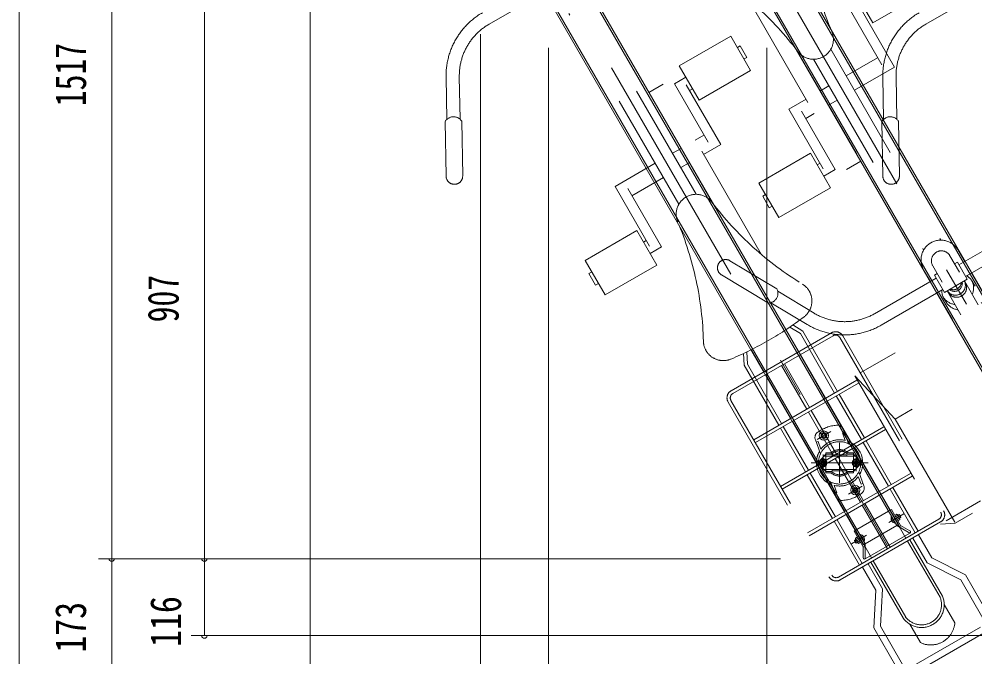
# Model space of a CAD drawing. Units: millimetres, scale not verified. Extents: x -11302 to 11317, y -7291 to 7278.
# Drawn here: x -10389 to -8944, y 1026 to 1989 of the extents above; entities that cross this region are included whole.
import ezdxf
from ezdxf.enums import TextEntityAlignment as Align

# ---------------------------------------------------------------- set-up
doc = ezdxf.new("R2010")
doc.units = ezdxf.units.MM
doc.header["$LTSCALE"] = 30
for name, pattern in [('USER2', [10, 4, -6]), ('USER4', [24, 12, -5, 2, -5]), ('USER5', [25, 6, -5, 2, -5, 2, -5])]:
    doc.linetypes.add(name, pattern=pattern)
for name, color, linetype, lineweight in [('0-0_0', 7, 'Continuous', 18), ('0-2_2ラック-03BODL', 7, 'Continuous', 18), ('0-A_2ラック-F寸法', 3, 'Continuous', 18), ('1-3_2-03BODL', 2, 'Continuous', 18), ('1-8_2-B', 2, 'USER5', 18), ('1-9_2-C', 6, 'USER5', 18), ('1-E_2-7搬入用開口', 7, 'Continuous', 18)]:
    doc.layers.add(name, color=color, linetype=linetype, lineweight=lineweight)
doc.styles.add('ＭＳ ゴシック', font='')
doc.styles.get('ＭＳ ゴシック').set_extended_font_data('MS Gothic')

# ---------------------------------------------------------------- blocks, each defined once
blk = doc.blocks.new('CCL-CYC-FRONT-TOP_1')
at = {"layer": '1-9_2-C'}
for p, q in [((180, 1323.71), (180, 1505.14)), ((200, 1495.5), (180, 1505.14)), ((-200, 1495.5), (200, 1495.5)), ((200, 1236.94), (200, 1495.5)), ((-180, 1323.71), (180, 1323.71)), ((200, 1236.94), (180, 1323.71)), ((-200, 1236.94), (200, 1236.94)), ((-30, 1190.32), (-30, 1236.94)), ((-15, 1195.32), (-15, 1236.94)), ((15, 1195.32), (15, 1236.94)), ((30, 1190.32), (30, 1236.94)), ((-25, 1200.89), (-25, 1210.17)), ((25, 1200.89), (25, 1210.17)), ((-20, 1190.32), (-127.4, 1190.32)), ((-20, 1195.32), (20, 1195.32)), ((-20, 1165.32), (-20, 1195.32)), ((20, 1165.32), (20, 1195.32)), ((20, 1190.32), (127.4, 1190.32)), ((-20, 1170.32), (-127.4, 1170.32)), ((-30, 1150.12), (-30, 1170.32)), ((-15, 1151.55), (-15, 1180.32)), ((15, 1151.55), (15, 1180.32)), ((20, 1170.32), (127.4, 1170.32)), ((30, 1150.12), (30, 1170.32)), ((-15, 1165.32), (-20, 1165.32)), ((15, 1165.32), (20, 1165.32)), ((223.6, 1133.67), (254.7, 1077.59)), ((-15, 791.3), (-15, 1124.14)), ((15, 791.3), (15, 1124.14)), ((206.11, 1123.97), (237.21, 1067.89)), ((258.35, 1076.16), (298.43, 1003.88)), ((236.48, 1064.04), (276.57, 991.76)), ((180, 912.12), (180, 972.12)), ((55, 960.32), (30, 960.32)), ((30, 767.24), (30, 960.32)), ((55, 663.63), (55, 960.32)), ((70, 952.12), (90, 952.12)), ((70, 850.32), (70, 952.12)), ((180, 952.12), (185, 952.12)), ((185, 932.12), (185, 952.12)), ((85, 932.12), (90, 932.12)), ((180, 932.12), (185, 932.12)), ((90, 912.12), (180, 912.12)), ((30, 862.82), (15, 862.82)), ((70, 862.82), (55, 862.82)), ((-70, 850.32), (-70, 748.53)), ((-70, 837.82), (-15, 837.82)), ((15, 837.82), (30, 837.82)), ((-90, 788.52), (-90, 728.53))]:
    blk.add_line(p, q, dxfattribs=at)
for points in [[(-200, 1236.94), (-180, 1323.71), (-180, 1505.14), (180, 1505.14)], [(90, 912.12), (90, 972.12), (180, 972.12)], [(55, 837.82), (85, 837.82), (85, 942.12)], [(-15, 862.82), (-85, 862.82), (-85, 758.53)], [(-90, 788.52), (-180, 788.52), (-180, 728.53)]]:
    blk.add_lwpolyline(points, dxfattribs=at)
for centre, radius, start, end in [((0, 1208.32), 25.07, 4.24542, 53.24751), ((0, 1199.04), 25.07, 126.75249, 175.75458), ((0, 1199.04), 25.07, 4.24542, 53.24751), ((0, 1202.75), 25.07, 184.24712, 209.71584), ((0, 1197.92), 15.04, 4.25383, 175.74617), ((0, 1194.21), 15.04, 4.25383, 175.74617), ((0, 1191.07), 12, 20.76015, 159.23985), ((0, 1188.28), 12, 35.90829, 144.09171), ((0, 1202.75), 25.07, 330.28416, 355.75288), ((127.4, 1080.32), 110, 29.0112, 90), ((127.4, 1080.32), 90, 29.0112, 90), ((0, 1150.12), 30, 180, 0), ((0, 1151.55), 15, 180, 0), ((251.2, 1063.28), 14.73, 60.98296, 177.03728), ((287.5, 997.82), 12.5, 209.01263, 29.01263), ((0, 765.32), 30, 7.23254, 172.76746), ((-525.78, 832.04), 500, 331.50226, 352.76733), ((525.78, 832.04), 500, 187.23267, 208.49774)]:
    blk.add_arc(centre, radius, start, end, dxfattribs=at)
blk = doc.blocks.new('CCL-CYC-BACK-TOP_0')
at = {"layer": '1-8_2-B'}
for p, q in [((-20, 1170.32), (-127.4, 1170.32)), ((-223.6, 1133.67), (-254.7, 1077.59)), ((-206.11, 1123.97), (-237.21, 1067.89)), ((-15, 791.3), (-15, 1124.14)), ((15, 791.3), (15, 1124.14)), ((-258.35, 1076.16), (-298.43, 1003.88)), ((-236.48, 1064.04), (-276.57, 991.76)), ((180, 912.12), (180, 972.12)), ((55, 960.32), (30, 960.32)), ((30, 767.24), (30, 960.32)), ((55, 663.63), (55, 960.32)), ((70, 952.12), (90, 952.12)), ((70, 850.32), (70, 952.12)), ((180, 952.12), (185, 952.12)), ((185, 932.12), (185, 952.12)), ((85, 932.12), (90, 932.12)), ((180, 932.12), (185, 932.12)), ((90, 912.12), (180, 912.12)), ((30, 862.82), (15, 862.82)), ((70, 862.82), (55, 862.82)), ((-70, 850.32), (-70, 748.53)), ((-70, 837.82), (-15, 837.82)), ((15, 837.82), (30, 837.82)), ((-90, 788.52), (-90, 728.53)), ((-85, 768.53), (-90, 768.53)), ((-180, 748.53), (-185, 748.53)), ((-70, 748.53), (-90, 748.53)), ((-90, 728.53), (-180, 728.53)), ((-46.25, 530.24), (-37.54, 546.74)), ((-30, 507.82), (-30, 546.22)), ((30, 507.82), (30, 546.22)), ((46.25, 530.24), (37.54, 546.74)), ((-46.25, 426.57), (-46.25, 530.24)), ((46.25, 426.57), (46.25, 530.24)), ((87.5, 507.82), (-87.5, 507.82)), ((-100, 495.32), (-100, 190.32)), ((-95, 495.32), (-95, 190.32)), ((87.5, 502.82), (-87.5, 502.82)), ((-30, 426.57), (-30, 502.82)), ((-2.5, 426.57), (-2.5, 502.82)), ((2.5, 426.57), (2.5, 502.82)), ((30, 426.57), (30, 502.82)), ((95, 495.32), (95, 190.32)), ((100, 495.32), (100, 190.32)), ((-95, 426.57), (95, 426.57)), ((-95, 421.57), (95, 421.57)), ((-51.25, 345.32), (-51.25, 421.57)), ((-46.25, 345.32), (-46.25, 421.57)), ((-30, 345.32), (-30, 421.57)), ((-2.5, 345.32), (-2.5, 421.57)), ((2.5, 345.32), (2.5, 421.57)), ((30, 345.32), (30, 421.57)), ((46.25, 345.32), (46.25, 421.57)), ((51.25, 345.32), (51.25, 421.57)), ((-95, 345.32), (95, 345.32)), ((-95, 340.32), (95, 340.32)), ((-51.25, 264.07), (-51.25, 340.32)), ((-46.25, 264.07), (-46.25, 340.32)), ((-30, 264.07), (-30, 340.32)), ((-2.5, 264.07), (-2.5, 340.32)), ((2.5, 264.07), (2.5, 340.32)), ((30, 264.07), (30, 340.32)), ((46.25, 264.07), (46.25, 340.32)), ((51.25, 264.07), (51.25, 340.32)), ((-95, 264.07), (95, 264.07)), ((-95, 259.07), (95, 259.07)), ((-51.25, 182.82), (-51.25, 259.07)), ((-46.25, 182.82), (-46.25, 259.07)), ((-30, 182.82), (-30, 259.07)), ((-2.5, 182.82), (-2.5, 259.07)), ((2.5, 182.82), (2.5, 259.07)), ((30, 182.82), (30, 259.07)), ((46.25, 182.82), (46.25, 259.07)), ((51.25, 182.82), (51.25, 259.07)), ((87.5, 182.82), (-87.5, 182.82)), ((87.5, 177.82), (-87.5, 177.82)), ((-49, 137.42), (-49, 177.82)), ((-39, 134.46), (-39, 177.82)), ((-34, 79.49), (-34, 177.82)), ((-30, 79.62), (-30, 177.82)), ((30, 79.62), (30, 177.82)), ((34, 79.49), (34, 177.82)), ((39, 134.46), (39, 177.82)), ((49, 137.42), (49, 177.82)), ((-49, 137.42), (-80, 89.69)), ((-39, 134.46), (-70, 86.73)), ((39, 134.46), (70, 86.73)), ((49, 137.42), (80, 89.69)), ((-80, 20), (-80, 89.69)), ((-70, 20), (-70, 86.73)), ((70, 20), (70, 86.73)), ((80, 20), (80, 89.69)), ((-30, 35.12), (-30, 67.27)), ((30, 35.12), (30, 67.27)), ((60, 10), (-60, 10)), ((60, 0), (-60, 0))]:
    blk.add_line(p, q, dxfattribs=at)
for points in [[(90, 912.12), (90, 972.12), (180, 972.12)], [(55, 837.82), (85, 837.82), (85, 942.12)], [(-15, 862.82), (-85, 862.82), (-85, 758.53)], [(-90, 788.52), (-180, 788.52), (-180, 728.53)], [(-180, 768.53), (-185, 768.53), (-185, 748.53)], [(-51.25, 426.57), (-51.25, 531.48), (-42.97, 547.17)], [(51.25, 426.57), (51.25, 531.48), (42.97, 547.17)]]:
    blk.add_lwpolyline(points, dxfattribs=at)
for centre, radius, start, end in [((-127.4, 1080.32), 110, 90, 150.9888), ((-127.4, 1080.32), 90, 90, 150.9888), ((-251.2, 1063.28), 14.73, 2.96272, 119.01704), ((-287.5, 997.82), 12.5, 150.98737, 330.98737), ((0, 765.32), 30, 7.23254, 172.76746), ((-525.78, 832.04), 500, 331.50226, 352.76733), ((525.78, 832.04), 500, 187.23267, 208.49774), ((-60, 579.17), 30, 151.50269, 262.66589), ((60, 579.17), 30, 277.33411, 28.49731), ((0, 1045.32), 500, 262.66566, 277.33434), ((-87.5, 495.32), 12.5, 90, 180), ((87.5, 495.32), 12.5, 0, 90), ((-87.5, 495.32), 7.5, 90, 180), ((87.5, 495.32), 7.5, 0, 90), ((-87.5, 190.32), 12.5, 180, 270), ((-87.5, 190.32), 7.5, 180, 270), ((87.5, 190.32), 7.5, 270, 0), ((87.5, 190.32), 12.5, 270, 0), ((0, 83.86), 34.28, 187.32401, 352.67599), ((0, 83.86), 30.28, 187.54919, 352.45081), ((0, 55.98), 36.54, 214.81581, 325.18419)]:
    blk.add_arc(centre, radius, start, end, dxfattribs=at)
blk = doc.blocks.new('ｃｃｒ30ｆ')
at = {"layer": '1-E_2-7搬入用開口', "color": 3, "linetype": 'USER4'}
for p, q in [((-2855.64, -1444.04), (-2078.66, -2789.82)), ((-2185.3, -2629.11), (-2164.52, -2617.11)), ((-2151.16, -2634.24), (-2151.16, -2694.24)), ((-2176.16, -2651.74), (-2176.16, -2676.74)), ((-2126.16, -2651.74), (-2126.16, -2676.74)), ((-2108.16, -2664.24), (-2194.16, -2664.24)), ((-2138.66, -2664.24), (-2113.66, -2664.24)), ((-2137.8, -2711.38), (-2117.02, -2699.38)), ((-2076.69, -2754.22), (-2054.09, -2741.17)), ((-2110.47, -2773.72), (-2133.07, -2786.77))]:
    blk.add_line(p, q, dxfattribs=at)
at = {"layer": '1-E_2-7搬入用開口'}
for p, q in [((-2074.67, -2735.73), (-2824.91, -1436.26)), ((-2877.74, -1466.76), (-2127.5, -2766.23)), ((-2789.77, -1503.14), (-2064.77, -2758.88)), ((-2837.4, -1530.64), (-2112.4, -2786.38)), ((-2176.35, -2620.61), (-2177.8, -2623.11)), ((-2176.35, -2625.61), (-2177.8, -2623.11)), ((-2176.35, -2620.61), (-2173.47, -2620.61)), ((-2176.35, -2625.61), (-2173.47, -2625.61)), ((-2172.02, -2623.11), (-2173.47, -2620.61)), ((-2172.02, -2623.11), (-2173.47, -2625.61)), ((-2130.3, -2705.38), (-2128.85, -2702.88)), ((-2130.3, -2705.38), (-2128.85, -2707.88)), ((-2125.97, -2702.88), (-2128.85, -2702.88)), ((-2125.97, -2707.88), (-2128.85, -2707.88)), ((-2125.97, -2702.88), (-2124.52, -2705.38)), ((-2125.97, -2707.88), (-2124.52, -2705.38)), ((-2077.27, -2737.23), (-2072.94, -2734.73)), ((-2072.94, -2734.73), (-2059.11, -2758.68)), ((-2066.59, -2745.73), (-2063.51, -2743.95)), ((-2063.88, -2742.41), (-2060.06, -2749.03)), ((-2061.06, -2742.3), (-2063.22, -2743.55)), ((-2061.06, -2742.3), (-2060.37, -2742.49)), ((-2058.56, -2746.64), (-2061.06, -2742.3)), ((-2060.37, -2742.49), (-2058.37, -2745.95)), ((-2112.4, -2786.38), (-2064.76, -2758.88)), ((-2073.02, -2745.28), (-2072.72, -2745.11)), ((-2073.02, -2745.28), (-2067.12, -2755.5)), ((-2067.12, -2755.5), (-2066.82, -2755.33)), ((-2044.92, -2770.34), (-2064.76, -2758.88)), ((-2061.21, -2747.94), (-2064.29, -2749.71)), ((-2058.56, -2746.64), (-2060.72, -2747.89)), ((-2059.11, -2758.68), (-2060.61, -2761.28)), ((-2044.92, -2766.87), (-2059.11, -2758.68)), ((-2058.56, -2746.64), (-2058.37, -2745.95)), ((-2129.23, -2767.23), (-2124.9, -2764.73)), ((-2129.23, -2767.23), (-2115.4, -2791.18)), ((-2120.05, -2772.44), (-2120.35, -2772.61)), ((-2120.05, -2772.44), (-2114.15, -2782.66)), ((-2112.4, -2809.3), (-2044.92, -2770.34)), ((-2128.61, -2781.3), (-2128.79, -2781.99)), ((-2128.79, -2781.99), (-2126.79, -2785.45)), ((-2128.61, -2781.3), (-2126.44, -2780.05)), ((-2126.11, -2785.64), (-2128.61, -2781.3)), ((-2127.1, -2778.91), (-2123.28, -2785.53)), ((-2126.11, -2785.64), (-2126.79, -2785.45)), ((-2126.11, -2785.64), (-2123.94, -2784.38)), ((-2122.88, -2778.23), (-2125.95, -2780)), ((-2123.65, -2783.99), (-2120.58, -2782.21)), ((-2114.15, -2782.66), (-2114.45, -2782.83)), ((-2112.4, -2809.3), (-2112.4, -2786.38)), ((-2115.4, -2791.18), (-2112.4, -2791.18)), ((-2115.4, -2807.56), (-2115.4, -2791.18))]:
    blk.add_line(p, q, dxfattribs=at)
at = {"layer": '1-E_2-7搬入用開口', "color": 3, "linetype": 'USER2'}
for p, q in [((-2145.51, -2613.97), (-2137.8, -2635.17)), ((-2144.13, -2617.77), (-2146.95, -2618.8)), ((-2146.95, -2618.8), (-2142.78, -2630.26)), ((-2187.8, -2629.36), (-2180.08, -2650.56)), ((-2183.6, -2632.14), (-2186.42, -2633.16)), ((-2183.6, -2632.14), (-2179.42, -2643.6)), ((-2172.16, -2651.24), (-2180.53, -2660.13)), ((-2176.16, -2654.24), (-2126.16, -2654.24)), ((-2176.16, -2674.24), (-2176.16, -2654.24)), ((-2172.16, -2649.24), (-2172.16, -2679.24)), ((-2172.16, -2649.24), (-2164.39, -2649.24)), ((-2172.16, -2651.24), (-2163.61, -2651.24)), ((-2162.16, -2652.24), (-2140.16, -2652.24)), ((-2162.16, -2652.24), (-2162.16, -2654.24)), ((-2140.16, -2652.24), (-2140.16, -2654.24)), ((-2138.71, -2651.24), (-2130.16, -2651.24)), ((-2137.93, -2649.24), (-2130.16, -2649.24)), ((-2130.16, -2649.24), (-2130.16, -2679.24)), ((-2130.16, -2651.24), (-2121.79, -2660.13)), ((-2126.16, -2674.24), (-2126.16, -2654.24)), ((-2176.16, -2670.02), (-2181.16, -2667.13)), ((-2172.16, -2677.24), (-2180.53, -2668.36)), ((-2171.16, -2661.36), (-2176.16, -2658.47)), ((-2171.16, -2667.13), (-2176.16, -2670.02)), ((-2171.16, -2661.36), (-2171.16, -2667.13)), ((-2131.16, -2661.36), (-2126.16, -2658.47)), ((-2131.16, -2661.36), (-2131.16, -2667.13)), ((-2131.16, -2667.13), (-2126.16, -2670.02)), ((-2130.16, -2677.24), (-2121.79, -2668.36)), ((-2126.16, -2670.02), (-2121.16, -2667.13)), ((-2176.16, -2674.24), (-2126.16, -2674.24)), ((-2172.16, -2677.24), (-2163.61, -2677.24)), ((-2172.16, -2679.24), (-2164.39, -2679.24)), ((-2162.16, -2674.24), (-2162.16, -2676.24)), ((-2162.16, -2676.24), (-2140.16, -2676.24)), ((-2140.16, -2674.24), (-2140.16, -2676.24)), ((-2138.71, -2677.24), (-2130.16, -2677.24)), ((-2137.93, -2679.24), (-2130.16, -2679.24)), ((-2118.72, -2696.35), (-2122.89, -2684.89)), ((-2114.52, -2699.12), (-2122.23, -2677.93)), ((-2156.81, -2714.51), (-2164.52, -2693.32)), ((-2155.37, -2709.69), (-2159.54, -2698.22)), ((-2115.9, -2695.32), (-2118.72, -2696.35)), ((-2155.37, -2709.69), (-2158.19, -2710.71)), ((-2124.9, -2764.73), (-2077.27, -2737.23)), ((-2074.67, -2735.73), (-2062.17, -2757.38)), ((-2064.76, -2758.88), (-2062.17, -2757.38)), ((-2127.5, -2766.23), (-2115, -2787.88)), ((-2115, -2787.88), (-2112.4, -2786.38))]:
    blk.add_line(p, q, dxfattribs=at)
at = {"layer": '1-E_2-7搬入用開口', "color": 3}
for p, q in [((-2063.02, -2743.9), (-2060.51, -2742.45)), ((-2060.92, -2747.54), (-2058.41, -2746.09)), ((-2126.24, -2780.4), (-2128.75, -2781.85)), ((-2124.14, -2784.04), (-2126.65, -2785.49))]:
    blk.add_line(p, q, dxfattribs=at)
at = {"layer": '1-E_2-7搬入用開口', "color": 3, "linetype": 'USER2'}
for points in [[(-2176.16, -2658.47), (-2181.16, -2661.36), (-2181.16, -2667.13)], [(-2126.16, -2658.47), (-2121.16, -2661.36), (-2121.16, -2667.13)]]:
    blk.add_lwpolyline(points, dxfattribs=at)
at = {"layer": '1-E_2-7搬入用開口'}
for points in [[(-2063.88, -2742.41), (-2064.66, -2741.96), (-2067.74, -2743.74)], [(-2060.06, -2749.03), (-2060.06, -2749.93), (-2063.14, -2751.7)], [(-2127.1, -2778.91), (-2127.1, -2778.01), (-2124.03, -2776.24)], [(-2123.28, -2785.53), (-2122.5, -2785.98), (-2119.43, -2784.2)]]:
    blk.add_lwpolyline(points, dxfattribs=at)
for centre, radius in [((-2174.91, -2623.11), 7), ((-2174.91, -2623.11), 4.32), ((-2127.41, -2705.38), 7), ((-2127.41, -2705.38), 4.32)]:
    blk.add_circle(centre, radius, dxfattribs=at)
at = {"layer": '1-E_2-7搬入用開口', "color": 3, "linetype": 'USER2'}
for centre, radius in [((-2176.16, -2664.24), 5.85), ((-2176.16, -2664.24), 4.9), ((-2176.16, -2664.24), 3), ((-2176.16, -2664.24), 2.2), ((-2126.16, -2664.24), 5.85), ((-2126.16, -2664.24), 4.9), ((-2126.16, -2664.24), 3), ((-2126.16, -2664.24), 2.2)]:
    blk.add_circle(centre, radius, dxfattribs=at)
for centre, radius, start, end in [((-2151.16, -2664.24), 57, 94.57615, 125.42385), ((-2154.91, -2617.39), 10, 20, 94.57615), ((-2178.4, -2625.94), 10, 125.42385, 200), ((-2151.16, -2664.24), 32, 37.61244, 182.38756), ((-2151.16, -2664.24), 35, 76.14156, 143.85844), ((-2151.16, -2664.24), 35, 49.37492, 69.9948), ((-2151.16, -2664.24), 35, 150.0052, 170.62508), ((-2151.16, -2664.24), 20, 48.59038, 131.40962), ((-2151.16, -2664.24), 18, 46.23826, 133.76174), ((-2176.16, -2664.24), 6, 136.72135, 223.27865), ((-2151.16, -2664.24), 32, 217.61244, 2.38756), ((-2126.16, -2664.24), 6, 316.72135, 43.27865), ((-2151.16, -2664.24), 35, 330.0052, 350.62508), ((-2151.16, -2664.24), 20, 228.59038, 311.40962), ((-2151.16, -2664.24), 18, 226.23826, 313.76174), ((-2151.16, -2664.24), 35, 256.14156, 323.85844), ((-2151.16, -2664.24), 35, 229.37492, 249.9948), ((-2123.92, -2702.54), 10, 305.42385, 20), ((-2147.41, -2711.09), 10, 200, 274.57615), ((-2151.16, -2664.24), 57, 274.57615, 305.42385)]:
    blk.add_arc(centre, radius, start, end, dxfattribs=at)
at = {"layer": '1-E_2-7搬入用開口'}
for centre, radius, start, end in [((-2151.16, -2664.24), 35, 350.62508, 49.37492), ((-2151.16, -2664.24), 32, 2.38756, 37.61244), ((-2151.16, -2664.24), 35, 170.62508, 229.37492), ((-2151.16, -2664.24), 32, 182.38756, 217.61244), ((-2065.55, -2743.8), 2.04, 355.71208, 55.73012), ((-2068.67, -2749.58), 7.63, 12.4633, 47.5367), ((-2065.78, -2747.92), 7.7, 159.98311, 260.01689), ((-2069.12, -2749.84), 3.85, 167.75343, 252.24657), ((-2062.1, -2749.78), 2.04, 4.26988, 64.28792), ((-2121.38, -2780.02), 7.7, 339.98311, 80.01689), ((-2045.92, -2768.61), 2, 300, 60), ((-2125.07, -2778.16), 2.04, 184.26988, 244.28792), ((-2118.5, -2778.36), 7.63, 192.4633, 227.5367), ((-2121.62, -2784.14), 2.04, 175.71208, 235.73012), ((-2118.05, -2778.09), 3.85, 347.75343, 72.24657), ((-2113.4, -2807.56), 2, 180, 300)]:
    blk.add_arc(centre, radius, start, end, dxfattribs=at)
blk = doc.blocks.new('ｃｃｒ30ｒ')
at = {"layer": '1-3_2-03BODL', "color": 3, "linetype": 'USER4'}
blk.add_line((-1786.86, -1208.28), (-931.19, -2690.35), dxfattribs=at)
at = {"layer": '1-3_2-03BODL', "color": 7}
for p, q in [((-927.2, -2636.26), (-1735.45, -1236.33)), ((-1788.28, -1266.83), (-980.03, -2666.76)), ((-1642.3, -1403.68), (-917.3, -2659.42)), ((-1689.93, -1431.18), (-964.93, -2686.92))]:
    blk.add_line(p, q, dxfattribs=at)

msp = doc.modelspace()

# ---------------------------------------------------------------- linework, layer by layer
at = {"layer": '0-2_2ラック-03BODL'}
msp.add_lwpolyline([(-7021.4, 2965.99), (-9948.52, 2965.99), (-9948.52, 531.19)], dxfattribs=at)
at = {"layer": '0-A_2ラック-F寸法'}
for p, q in [((-10388.52, 1000.99), (-10388.52, 2965.99)), ((-10248.52, 2725.99), (-10248.52, 1000.99)), ((-10108.52, 2140.99), (-10108.52, 1057.82)), ((-9691.02, 101.19), (-9691.02, 1966.35)), ((-9588.52, 241.19), (-9588.52, 1945.99)), ((-9258.52, 381.19), (-9258.52, 1945.99)), ((-10268.52, 1173.99), (-9237.81, 1173.99)), ((-10244.52, 1173.99), (-10252.52, 1173.99)), ((-10104.52, 1173.99), (-10112.52, 1173.99)), ((-10128.52, 1057.82), (-8817.73, 1057.82)), ((-10104.52, 1057.82), (-10112.52, 1057.82))]:
    msp.add_line(p, q, dxfattribs=at)
for centre in [(-10248.52, 1173.99), (-10108.52, 1173.99), (-10108.52, 1057.82)]:
    msp.add_arc(centre, 4, 180, 0, dxfattribs=at)

# ---------------------------------------------------------------- block references
at = {"layer": '0-0_0'}
for name, p in [('ｃｃｒ30ｒ', (-7814.99, 3883.95)), ('ｃｃｒ30ｆ', (-6997.36, 3983.13))]:
    msp.add_blockref(name, p, dxfattribs=at)
at = {"layer": '1-8_2-B', "rotation": 30}
for p in [(-8982.77, 1031.81), (-8322.77, 1031.81)]:
    msp.add_blockref('CCL-CYC-BACK-TOP_0', p, dxfattribs=at)
at = {"layer": '1-9_2-C', "rotation": 210}
msp.add_blockref('CCL-CYC-FRONT-TOP_1', (-9570.55, 2621.45), dxfattribs=at)

# ---------------------------------------------------------------- texts
at = {"layer": '0-A_2ラック-F寸法', "color": 7, "style": 'ＭＳ ゴシック'}
for s, width, p in [('1517', 0.75, (-10273.32, 1857.69)), ('907', 0.75, (-10133.32, 1531.12)), ('116', 0.8, (-10129.63, 1040.87)), ('173', 0.8, (-10273.32, 1032.18))]:
    msp.add_text(s, height=46.89, rotation=90, dxfattribs=dict(at, width=width)).set_placement(p, align=Align.BOTTOM_LEFT)

doc.saveas('drawing.dxf')
